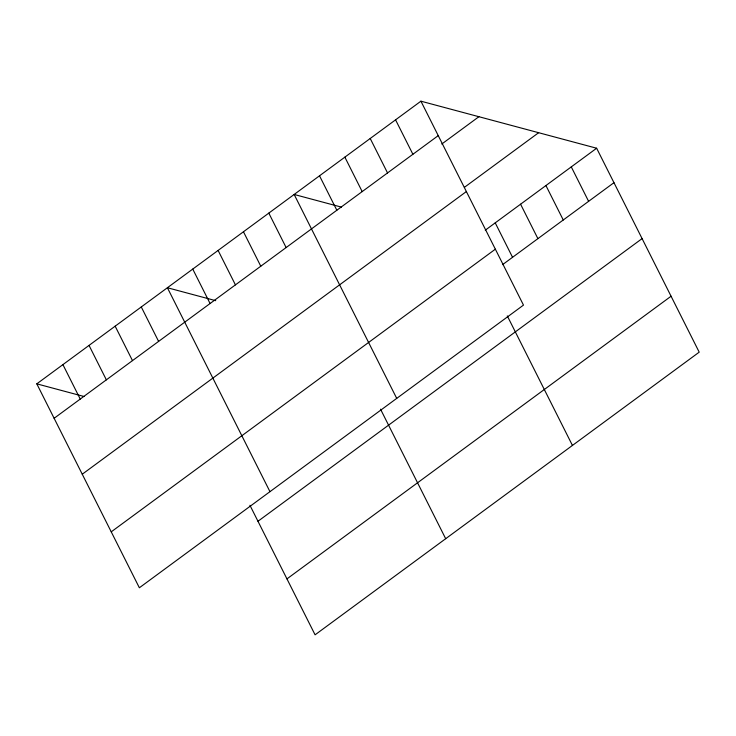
<?xml version="1.0" encoding="UTF-8"?>
<svg xmlns="http://www.w3.org/2000/svg" width="736" height="736" viewBox="0 0 736 736"><rect width="100%" height="100%" fill="white"/><g stroke="black" fill="none" stroke-linecap="round" stroke-linejoin="round"><path stroke-width="1.1" d="M420.918 101.182L523.48 305.109L139.362 587.77L36.8 383.842L420.918 101.182L596.638 148.23L699.2 352.158L315.082 634.818L249.936 505.292M54.124 418.287L438.242 135.626M441.784 144.026L478.906 116.711M464.407 187.34L538.651 132.701M82.257 474.214L466.376 191.553M485.272 230.184L596.638 148.23M111.237 531.843L495.356 249.182M502.596 264.629L613.962 182.675M257.968 521.272L642.086 238.611M286.948 578.892L671.076 296.231M341.412 207.11L294.161 194.46L396.722 398.388M215.722 300.674L167.403 287.739L269.965 491.666M36.8 383.842L84.051 396.492M571.283 166.888L588.607 201.333M545.928 185.546L563.261 219.99M520.582 204.203L537.906 238.648M495.227 222.852L512.55 257.306M507.297 315.91L572.442 445.436M395.563 119.839L412.896 154.284M370.217 138.488L387.541 172.942M344.862 157.145L362.186 191.599M319.516 175.803L336.84 210.248M380.53 409.188L445.685 538.715M268.806 213.118L286.129 247.563M243.46 231.766L260.783 266.22M218.104 250.424L235.428 284.869M192.749 269.082L210.082 303.526M141.284 306.958L158.608 341.403M115.156 326.177L132.489 360.631M89.038 345.396L106.361 379.85M62.919 364.624L80.242 399.068"/></g></svg>
